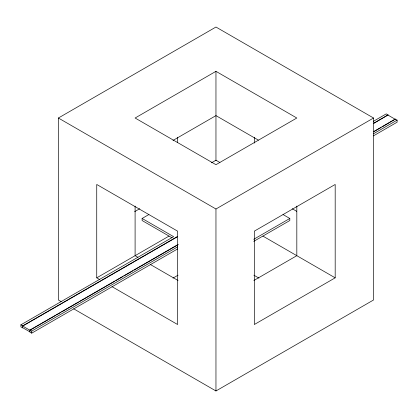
<?xml version="1.0" encoding="UTF-8"?>
<svg xmlns="http://www.w3.org/2000/svg" width="418" height="418" viewBox="0 0 418 418"><rect width="100%" height="100%" fill="white"/><g stroke="black" fill="none" stroke-linecap="round" stroke-linejoin="round"><path stroke-width="0.63" d="M61.195 301.613L58.374 299.983L58.374 118.017L215.96 27.034L373.546 118.017L373.546 299.983L215.96 390.966L73.62 308.787M215.96 71.332L135.098 118.017L215.96 164.702L296.822 118.017L215.96 71.332L215.96 160.679M172.984 140.438L215.96 115.624L258.371 140.114M211.456 162.816L215.96 160.214L219.905 162.492M134.622 211.665L139.711 208.728M171.929 237.748L142.115 220.532L142.115 218.462L148.876 214.554M112.003 286.649L177.598 324.52L177.598 231.149L96.736 184.463L96.736 277.834L169.024 236.097M58.374 118.017L215.96 209L373.546 118.017M177.676 236.395L22.708 325.862L22.708 327.931L20.9 326.892L20.9 324.817L173.616 236.651L142.115 218.462M373.284 121.372L386.258 113.879L388.066 114.924L373.363 123.634M373.363 123.414L388.066 114.924M177.676 236.609L22.708 326.082L29.934 330.251L55.385 315.559M177.671 248.898L31.742 333.146L29.934 332.106L29.934 330.032L178.115 244.483M373.237 131.832L395.292 119.093L397.1 120.138L397.1 122.208L373.405 135.892M56.514 314.906L60.474 312.622M61.603 311.969L78.574 302.172M79.702 301.519L114.767 281.272M115.901 280.619L122.688 276.7M123.817 276.047L132.867 270.822M134 270.169L178.115 244.702M374.366 131.393L381.153 127.48M382.287 126.826L395.292 119.093M29.934 330.032L31.742 331.077L177.671 246.824M373.405 133.817L397.1 120.138M172.984 278.111L178.073 275.169M253.731 239.289L289.81 218.462L289.81 220.532L253.731 241.364M253.846 280.499L296.822 255.685L296.822 206.064M335.184 277.834L254.322 324.52L254.322 231.149L335.184 184.463L335.184 277.834L262.896 236.097M388.066 115.143L395.292 119.313M292.208 208.728L296.733 211.341M283.054 214.565L289.81 218.462M253.846 275.169L258.935 278.111M137.924 257.321L135.098 255.685L135.098 206.064M150.365 264.5L178.073 280.499M96.736 277.834L99.562 279.47M20.9 324.817L22.708 325.862M22.708 327.712L29.934 331.887M254.322 137.229L254.322 143.102M215.96 209L215.96 390.966M177.598 137.229L177.598 142.449M31.742 331.077L31.742 333.146"/></g></svg>
